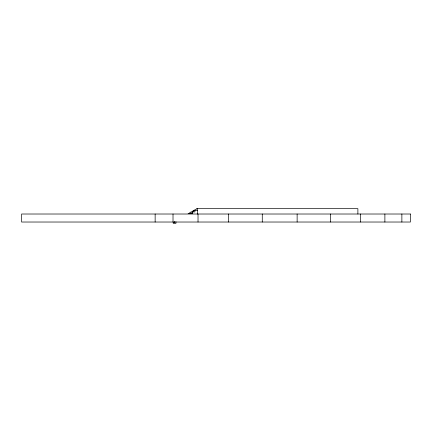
<?xml version="1.0" encoding="UTF-8"?>
<svg xmlns="http://www.w3.org/2000/svg" width="432" height="432" viewBox="0 0 432 432"><rect width="100%" height="100%" fill="white"/><g stroke="black" fill="none" stroke-linecap="round" stroke-linejoin="round"><path stroke-width="0.65" d="M197.635 210.303L193.547 210.303L193.547 211.113M188.125 213.559L192.213 213.559L192.213 211.113L193.568 211.113L193.568 210.303M174.56 222.512L174.56 221.697L174.582 222.512L173.221 222.512L173.221 223.328L175.937 223.328L175.937 221.697M401.873 214.013L401.873 222.026M384.885 214.013L384.885 222.026M360.601 214.013L360.601 222.026M357.885 214.013L357.885 208.672L196.263 208.672L196.263 209.488L194.918 209.488L194.918 211.928L190.836 211.928L190.858 212.744L189.497 212.744L189.497 213.559M330.669 214.013L330.669 222.026M297.13 214.013L297.13 222.026M262.273 214.013L262.273 222.026M228.469 214.013L228.469 222.026M198.023 214.013L198.023 222.026M197.629 208.672L197.629 214.013M192.208 211.928L192.208 213.559M173.016 214.013L173.016 222.026M155.142 214.013L155.142 222.026M410.4 214.013L21.6 214.013L21.6 222.026L410.4 222.026L410.4 214.013"/></g></svg>
